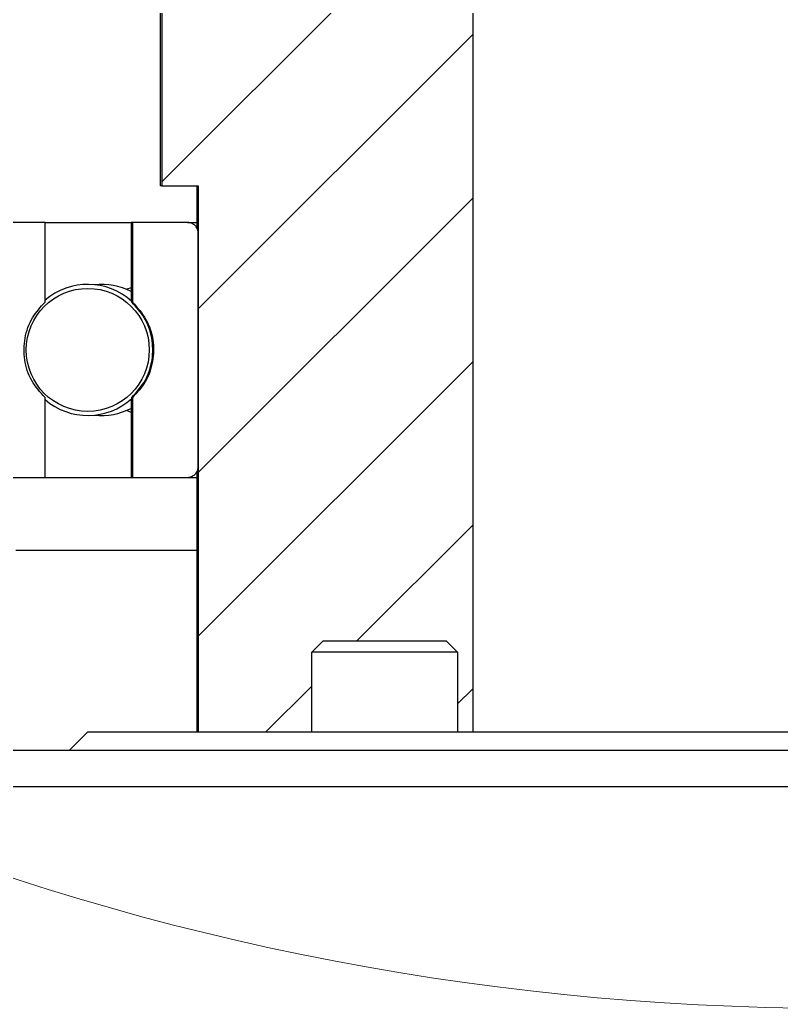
# Model space of a CAD drawing. Header units: millimetres. Extents: x -48 to 1187, y 2 to 839.
# Drawn here: x 586.84 to 607.75, y 110.95 to 138.09 of the extents above; entities that cross this region are included whole.
import ezdxf

# ---------------------------------------------------------------- set-up
doc = ezdxf.new("R2010")
doc.units = ezdxf.units.MM

# ---------------------------------------------------------------- blocks, each defined once
blk = doc.blocks.new('SW_HATCH_5')
at = {"color": 0, "linetype": 'Continuous', "lineweight": 18}
for p, q in [((-61.619, 5.733), (-53.083, 14.269)), ((-60.617, 2.245), (-53.083, 9.778)), ((-60.617, -2.245), (-53.083, 5.288)), ((-60.617, -6.735), (-53.083, 0.798)), ((-56.269, -6.878), (-53.083, -3.692)), ((-58.769, -9.378), (-57.502, -8.11)), ((-53.502, -8.6), (-53.083, -8.182))]:
    blk.add_line(p, q, dxfattribs=at)

msp = doc.modelspace()

# ---------------------------------------------------------------- linework, layer by layer
at = {"color": 7, "linetype": 'Continuous', "lineweight": 25}
for p, q in [((599.27755, 243.530363), (599.27755, 118.530367)), ((590.741867, 233.530365), (590.741867, 133.530365)), ((590.700144, 148.530365), (590.700144, 133.530365)), ((590.741867, 133.530365), (590.700144, 133.530365)), ((590.741867, 133.530365), (591.744268, 133.530365)), ((591.700131, 133.530365), (591.700131, 132.380187)), ((591.744268, 133.530365), (591.744268, 118.530367)), ((587.535703, 132.530365), (586.033398, 132.530365)), ((587.535703, 130.338274), (587.535703, 132.530365)), ((587.535703, 132.530365), (589.90013, 132.530365)), ((589.90013, 132.530365), (589.90013, 130.380303)), ((589.940125, 132.530365), (589.90013, 132.530365)), ((589.940125, 132.530365), (589.940125, 130.338274)), ((591.443503, 132.530365), (589.940125, 132.530365)), ((591.443503, 132.530365), (591.700131, 132.530365)), ((591.744268, 125.830365), (591.744268, 132.230366)), ((589.919859, 130.338274), (589.911157, 130.354388)), ((589.940125, 130.338274), (589.919859, 130.338274)), ((587.535703, 125.530366), (587.535703, 127.722457)), ((589.90013, 127.680428), (589.90013, 125.530366)), ((589.940125, 127.722457), (589.919859, 127.722457)), ((589.940125, 127.722457), (589.940125, 125.530366)), ((591.700131, 125.677736), (591.700131, 118.530367)), ((586.033398, 125.530366), (587.535703, 125.530366)), ((587.535703, 125.530366), (589.940125, 125.530366)), ((589.940125, 125.530366), (589.90013, 125.530366)), ((589.940125, 125.530366), (591.443503, 125.530366)), ((591.443503, 125.530366), (591.700131, 125.530366)), ((586.734438, 123.530365), (591.700131, 123.530365)), ((594.859267, 120.730367), (595.159257, 121.030364)), ((596.859271, 121.030364), (595.159257, 121.030364)), ((598.559255, 121.030364), (596.859271, 121.030364)), ((598.559255, 121.030364), (598.859275, 120.730367)), ((594.859267, 118.530367), (594.859267, 120.730367)), ((598.859275, 120.730367), (594.859267, 120.730367)), ((598.859275, 120.730367), (598.859275, 118.530367)), ((588.200116, 118.030366), (588.70014, 118.530367)), ((609.200144, 118.530367), (588.70014, 118.530367)), ((609.200144, 118.030366), (580.20013, 118.030366)), ((638.261044, 117.030363), (580.139214, 117.030363))]:
    msp.add_line(p, q, dxfattribs=at)
at = {"color": 7, "linetype": 'Continuous', "lineweight": 25, "flags": 128}
for points in [[(589.90013, 130.737705), (589.781368, 130.693348), (589.777881, 130.69189)], [(589.777881, 127.368841), (589.781368, 127.367381), (589.90013, 127.323024)]]:
    msp.add_lwpolyline(points, dxfattribs=at)
at = {"color": 7, "linetype": 'Continuous', "lineweight": 18}
msp.add_circle((609.200173, 183.526684), 72.572572, dxfattribs=at)
at = {"color": 7, "linetype": 'Continuous', "lineweight": 25}
msp.add_circle((588.709465, 129.030371), 1.688664, dxfattribs=at)
for centre, radius, start, end in [((588.709465, 129.030384), 1.799981, 47.7269862, 130.6998633), ((589.085509, 129.030298), 1.800066, 63.0925412, 95.9955142), ((588.709475, 129.030367), 1.800002, 229.3003074, 312.1221534), ((589.085522, 129.030377), 1.800013, 264.0038818, 296.9078568)]:
    msp.add_arc(centre, radius, start, end, dxfattribs=at)
for points, knots in [([(591.744268, 132.230366), (591.741861, 132.25895), (591.736625, 132.321139), (591.692098, 132.408759), (591.619571, 132.480334), (591.532244, 132.523219), (591.47102, 132.528149), (591.443503, 132.530365)], [0, 0, 0, 0, 0.181981486, 0.395926803, 0.610077509, 0.824754313, 1, 1, 1, 1]), ([(587.535703, 127.722457), (587.401885, 127.871579), (587.134176, 128.169903), (586.94853, 128.754555), (586.957097, 129.356884), (587.153829, 129.919339), (587.412089, 130.202663), (587.535703, 130.338274)], [0, 0, 0, 0, 0.203389471, 0.406887308, 0.61020309, 0.813426977, 1, 1, 1, 1]), ([(589.919859, 127.722457), (590.053485, 127.871742), (590.320826, 128.170411), (590.505855, 128.755459), (590.49697, 129.35826), (590.300281, 129.920239), (590.042719, 130.203267), (589.919859, 130.338274)], [0, 0, 0, 0, 0.2034710443, 0.4070787503, 0.6106983485, 0.8142987017, 1, 1, 1, 1]), ([(589.940125, 130.338274), (590.073991, 130.189174), (590.341799, 129.890892), (590.527598, 129.30631), (590.519086, 128.704147), (590.322372, 128.141614), (590.06395, 127.858239), (589.940125, 127.722457)], [0, 0, 0, 0, 0.2033836276, 0.4068810431, 0.6101064846, 0.8131792708, 1, 1, 1, 1]), ([(589.910829, 127.701815), (589.911705, 127.699352), (589.916206, 127.686689), (589.918229, 127.7065), (589.919859, 127.722457)], [0, 0, 0, 0, 0.194559488, 1, 1, 1, 1]), ([(591.443503, 125.530366), (591.449833, 125.530492), (591.489899, 125.531289), (591.563287, 125.549003), (591.650126, 125.604423), (591.71319, 125.685522), (591.741213, 125.765636), (591.743534, 125.814806), (591.744268, 125.830365)], [0, 0, 0, 0, 0.0404242584, 0.2558748922, 0.4712007403, 0.6861971161, 0.9006973741, 1, 1, 1, 1])]:
    msp.add_open_spline(points, degree=3, knots=knots, dxfattribs=at)

# ---------------------------------------------------------------- block references
at = {"color": 7, "linetype": 'Continuous', "lineweight": 18}
msp.add_blockref('SW_HATCH_5', (652.36094, 127.908351), dxfattribs=at)

doc.saveas('drawing.dxf')
